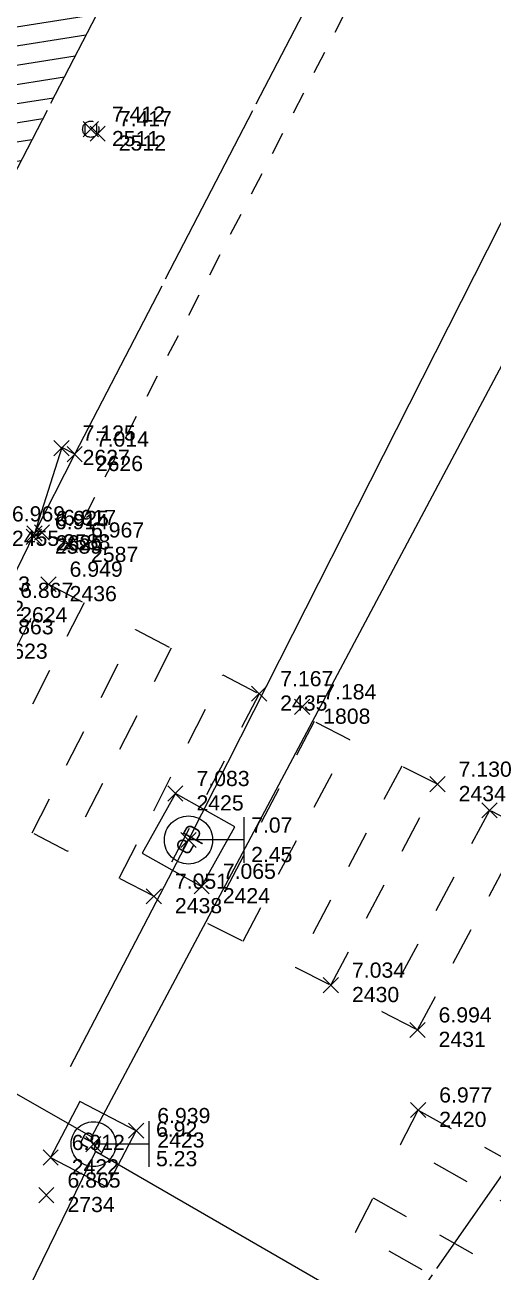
# Model space of a CAD drawing. Header units: metres. Extents: x 1223562 to 1223801, y 7191360 to 7191620.
# Drawn here: x 1223705.43 to 1223711.59, y 7191428.39 to 7191444.83 of the extents above; entities that cross this region are included whole.
import ezdxf
from ezdxf.enums import TextEntityAlignment as Align

# ---------------------------------------------------------------- set-up
doc = ezdxf.new("R2010")
doc.units = ezdxf.units.M
doc.header["$PDMODE"] = 3
doc.header["$PDSIZE"] = 0.1
for name, pattern in [('LL_0822', [2.5, 2.5, 0]), ('LL_0829', [0.6, 0.3, -0.3]), ('ML_0862', [1, 0.5, -0.5]), ('RL_1105', [2.5, 2.5, 0]), ('Socle_Continu', [2.5, 2.5, 0]), ('YL_2901', [2.5, 2.5, 0])]:
    doc.linetypes.add(name, pattern=pattern)
for name, color, linetype, lineweight in [('BATIH_SCS', 201, 'Socle_Continu', 13), ('GAZFL_SCS', 40, 'Socle_Continu', 13), ('MARQU_SCS', 7, 'Socle_Continu', 13), ('SIGTA_SCI', 7, 'Socle_Continu', 13), ('SIGTM_SCI', 1, 'Socle_Continu', 13), ('SIGTO_SCI', 255, 'Socle_Continu', 13), ('VOIRI_SCS', 7, 'Socle_Continu', 13)]:
    doc.layers.add(name, color=color, linetype=linetype, lineweight=lineweight)
for name, color, linetype, lineweight, true_color in [('BATIM_SCS', 7, 'Socle_Continu', 13, 0xdf7fff), ('EAUPL_PSI', 5, 'Socle_Continu', 13, 0x0000ff), ('EAUPL_SCS', 5, 'Socle_Continu', 13, 0x0000ff), ('EAUPL_SCT', 5, 'Socle_Continu', 13, 0x0000ff), ('EAUUS_PSI', 7, 'Socle_Continu', 13, 0x7f3f00), ('EAUUS_SCS', 7, 'Socle_Continu', 13, 0x7f3f00), ('EAUUS_SCT', 7, 'Socle_Continu', 13, 0x7f3f00), ('SIGTS_PSS', 7, 'Socle_Continu', 13, 0x9966cc)]:
    doc.layers.add(name, color=color, linetype=linetype, lineweight=lineweight, true_color=true_color)
doc.styles.add('Reseaux', font='arial.ttf')
doc.styles.get("Standard").update_dxf_attribs({"font": 'arial.ttf'})
doc.linetypes.add('BL_0101', pattern='A,3,-0.2,0.2,-0.381,["ep",Standard,S=0.254,R=0,X=-0.2,Y=-0.1],-0.381,0.2,-0.2', length=4.562)
doc.linetypes.add('CL_0181', pattern='A,3,-0.15,0.4,-0.381,["eu",Standard,S=0.254,R=0,X=-0.2,Y=-0.1],-0.381,0.4,-0.15', length=4.862)

# ---------------------------------------------------------------- blocks, each defined once
blk = doc.blocks.new('YP_1521')
at = {"layer": 'SIGTO_SCI', "color": 7, "linetype": 'Socle_Continu'}
blk.add_point((0, 0), dxfattribs=at)
at = {"layer": 'SIGTA_SCI', "linetype": 'Socle_Continu'}
blk.add_attdef('ALT', (0.278, 0.099), '', height=0.2, dxfattribs=at)
at = {"layer": 'SIGTA_SCI', "linetype": 'Socle_Continu', "flags": 9}
blk.add_attdef('CALQUE_ALT', (1.69, -1.18), '', height=0.2, dxfattribs=at)
at = {"layer": 'SIGTM_SCI', "linetype": 'Socle_Continu'}
blk.add_attdef('MAT', (0.278, -0.223), '', height=0.2, dxfattribs=at)
at = {"layer": 'SIGTM_SCI', "linetype": 'Socle_Continu', "flags": 9}
blk.add_attdef('CALQUE_MAT', (1.69, -1.501), '', height=0.2, dxfattribs=at)
at = {"layer": 'SIGTO_SCI', "linetype": 'Socle_Continu', "flags": 9}
for tag, p in [('ID', (1.69, 0.105)), ('NATURE', (1.69, -0.216)), ('FAMILLE', (1.69, -0.538)), ('CALQUE', (1.69, -0.859)), ('PCRS', (1.69, -1.823))]:
    blk.add_attdef(tag, p, '', height=0.2, dxfattribs=at)
blk = doc.blocks.new('CP_0163')
at = {"layer": 'EAUUS_SCS', "linetype": 'Socle_Continu'}
blk.add_lwpolyline([(0, 0), (1, 0), (1, 1), (0, 1)], close=True, dxfattribs=at)
at = {"layer": 'EAUUS_SCS', "linetype": 'Socle_Continu', "const_width": 0.0235, "flags": 128}
for points in [[(0.45, 0.412), (0.362, 0.412, -0.405328), (0.31, 0.465), (0.31, 0.553, -0.999132), (0.45, 0.553), (0.45, 0.518), (0.327, 0.518)], [(0.538, 0.624), (0.538, 0.474, 0.410802), (0.6, 0.412), (0.679, 0.412), (0.679, 0.624)]]:
    blk.add_lwpolyline(points, format="xyb", dxfattribs=at)
at = {"layer": 'EAUUS_SCS', "linetype": 'Socle_Continu'}
blk.add_circle((0.5, 0.5), 0.353, dxfattribs=at)
at = {"layer": 'EAUUS_SCS', "linetype": 'Socle_Continu', "flags": 9}
for tag, p in [('ID', (1.381, 1.06)), ('NATURE', (1.381, 0.739)), ('FAMILLE', (1.381, 0.417)), ('CALQUE', (1.381, 0.096)), ('PCRS', (1.381, -0.225)), ('TYPE', (1.381, -0.546))]:
    blk.add_attdef(tag, p, '', height=0.2, dxfattribs=at)
blk = doc.blocks.new('JP_0701')
at = {"layer": 'GAZFL_SCS', "linetype": 'Socle_Continu'}
for p, q in [((0.353, 0.353), (-0.353, -0.353)), ((-0.353, -0.353), (-0.353, 0.353)), ((-0.353, 0.353), (0.353, -0.353)), ((0.353, 0.353), (0.353, -0.353))]:
    blk.add_line(p, q, dxfattribs=at)
blk.add_circle((0, 0), 0.5, dxfattribs=at)
at = {"layer": 'GAZFL_SCS', "linetype": 'Socle_Continu', "flags": 9}
for tag, p in [('ID', (1.116, 0.579)), ('NATURE', (1.116, 0.258)), ('FAMILLE', (1.116, -0.063)), ('CALQUE', (1.116, -0.385)), ('PCRS', (1.116, -0.706))]:
    blk.add_attdef(tag, p, '', height=0.2, dxfattribs=at)
blk = doc.blocks.new('LP_0842')
at = {"layer": 'VOIRI_SCS', "linetype": 'Socle_Continu', "flags": 128}
blk.add_lwpolyline([(1, 0), (1, 0.5), (0, 0)], dxfattribs=at)
at = {"layer": 'VOIRI_SCS', "linetype": 'Socle_Continu', "flags": 9}
for tag, p in [('ID', (1.488, 0.614)), ('NATURE', (1.488, 0.292)), ('FAMILLE', (1.488, -0.029)), ('CALQUE', (1.488, -0.35)), ('PCRS', (1.488, -0.672))]:
    blk.add_attdef(tag, p, '', height=0.2, dxfattribs=at)
blk = doc.blocks.new('BP_0084')
at = {"layer": 'EAUPL_SCS', "linetype": 'Socle_Continu'}
blk.add_lwpolyline([(0, 0), (1, 0), (1, 1), (0, 1)], close=True, dxfattribs=at)
at = {"layer": 'EAUPL_SCS', "linetype": 'Socle_Continu', "const_width": 0.0235, "flags": 128}
for points in [[(0.464, 0.398), (0.376, 0.398, -0.424), (0.323, 0.451), (0.323, 0.54, -0.997785), (0.464, 0.54), (0.464, 0.504), (0.341, 0.504)], [(0.552, 0.292), (0.552, 0.61), (0.631, 0.61, -0.410802), (0.693, 0.548), (0.693, 0.457, -0.396178), (0.631, 0.398), (0.57, 0.398)]]:
    blk.add_lwpolyline(points, format="xyb", dxfattribs=at)
at = {"layer": 'EAUPL_SCS', "linetype": 'Socle_Continu'}
blk.add_circle((0.5, 0.5), 0.353, dxfattribs=at)
at = {"layer": 'EAUPL_SCS', "linetype": 'Socle_Continu', "flags": 9}
for tag, p in [('ID', (1.321, 1.197)), ('NATURE', (1.321, 0.875)), ('FAMILLE', (1.321, 0.554)), ('CALQUE', (1.321, 0.233)), ('PCRS', (1.321, -0.088)), ('TYPE', (1.321, -0.41))]:
    blk.add_attdef(tag, p, '', height=0.2, dxfattribs=at)
blk = doc.blocks.new('CP_2101')
at = {"layer": 'EAUUS_PSI', "linetype": 'Socle_Continu'}
blk.add_line((0.733, 0), (0, 0), dxfattribs=at)
at = {"layer": 'EAUUS_PSI', "linetype": 'Socle_Continu', "flags": 128}
blk.add_lwpolyline([(0.733, -0.3), (0.733, 0.3)], dxfattribs=at)
at = {"layer": 'EAUUS_PSI', "linetype": 'Socle_Continu'}
blk.add_point((0, 0), dxfattribs=at)
at = {"layer": 'EAUUS_PSI', "linetype": 'Socle_Continu', "style": 'Reseaux', "flags": 9}
for tag, p in [('ID', (2.525, 0.541)), ('NATURE', (2.525, 0.22))]:
    blk.add_attdef(tag, p, '', height=0.2, dxfattribs=at)
at = {"layer": 'EAUUS_PSI', "linetype": 'Socle_Continu'}
for tag, p in [('TAMPON', (0.824, 0.196)), ('RADIER', (0.824, -0.192))]:
    blk.add_attdef(tag, text='', height=0.2, dxfattribs=at).set_placement(p, align=Align.MIDDLE_LEFT)
at = {"layer": 'EAUUS_PSI', "linetype": 'Socle_Continu', "flags": 9}
for tag, p in [('FAMILLE', (2.525, -0.101)), ('CALQUE', (2.525, -0.423)), ('PCRS', (2.525, -0.744))]:
    blk.add_attdef(tag, p, '', height=0.2, dxfattribs=at)
blk = doc.blocks.new('BP_2051')
at = {"layer": 'EAUPL_PSI', "linetype": 'Socle_Continu'}
blk.add_line((0.733, 0), (0, 0), dxfattribs=at)
at = {"layer": 'EAUPL_PSI', "linetype": 'Socle_Continu', "flags": 128}
blk.add_lwpolyline([(0.733, -0.3), (0.733, 0.3)], dxfattribs=at)
at = {"layer": 'EAUPL_PSI', "linetype": 'Socle_Continu'}
blk.add_point((0, 0), dxfattribs=at)
for tag, p in [('TAMPON', (0.824, 0.196)), ('RADIER', (0.824, -0.192))]:
    blk.add_attdef(tag, text='', height=0.2, dxfattribs=at).set_placement(p, align=Align.MIDDLE_LEFT)
at = {"layer": 'EAUPL_PSI', "linetype": 'Socle_Continu', "style": 'Reseaux', "flags": 9}
for tag, p in [('ID', (2.428, 0.07)), ('NATURE', (2.428, -0.251))]:
    blk.add_attdef(tag, p, '', height=0.2, dxfattribs=at)
at = {"layer": 'EAUPL_PSI', "linetype": 'Socle_Continu', "flags": 9}
for tag, p in [('FAMILLE', (2.428, -0.573)), ('CALQUE', (2.428, -0.894)), ('PCRS', (2.428, -1.215))]:
    blk.add_attdef(tag, p, '', height=0.2, dxfattribs=at)

msp = doc.modelspace()

# ---------------------------------------------------------------- hatches: boundary and pattern name
at = {"layer": 'BATIH_SCS', "linetype": 'Socle_Continu'}
h = msp.add_hatch(dxfattribs=at)
h.set_pattern_fill('RL_1107', color=256, angle=324, pattern_type=2)
h.set_pattern_definition([(9, (0, 0), (-0.03910861626, 0.246922085149), [])])
h.paths.add_polyline_path([(1223715.221, 7191462.04), (1223715.678, 7191462.949), (1223716.233, 7191464.007), (1223716.476, 7191464.486), (1223717.052, 7191465.57), (1223718.068, 7191467.537), (1223719.743, 7191470.824), (1223720.161, 7191471.617), (1223723.001, 7191477.102), (1223724.116, 7191479.261), (1223724.827, 7191480.674), (1223728.369, 7191487.521), (1223729.933, 7191490.592), (1223729.809, 7191490.655, -0.713689), (1223729.362, 7191490.809, -0.535543), (1223729.708, 7191491.04), (1223729.749, 7191491.137), (1223728.002, 7191492.156), (1223727.26, 7191491.953), (1223701.685, 7191442.431), (1223684.443, 7191452.241), (1223682.954, 7191449.637), (1223686.743, 7191447.471), (1223687.774, 7191446.922), (1223687.773, 7191446.921), (1223688.043, 7191446.77), (1223688.066, 7191446.809), (1223691.323, 7191444.938), (1223691.297, 7191444.895), (1223691.966, 7191444.496), (1223692.478, 7191444.206), (1223694.64, 7191442.973), (1223694.98, 7191442.776), (1223696.019, 7191442.187), (1223697.189, 7191441.536), (1223697.785, 7191441.198), (1223701.033, 7191439.35), (1223701.621, 7191439.015), (1223702.807, 7191438.342, 0.15962), (1223702.897, 7191438.327, 0.245462), (1223703.007, 7191438.409), (1223703.554, 7191439.494), (1223703.921, 7191440.222), (1223708.099, 7191448.324), (1223708.732, 7191449.565), (1223709.615, 7191451.28), (1223710.016, 7191452.078), (1223712.5, 7191456.867), (1223712.931, 7191457.654)])
h.paths.add_polyline_path([(1223712.565, 7191457.343), (1223712.667, 7191457.351), (1223712.613, 7191457.253)], flags=16)
h.paths.add_polyline_path([(1223715.344, 7191462.476), (1223715.296, 7191462.572), (1223715.401, 7191462.59)], flags=16)
h.paths.add_polyline_path([(1223709.764, 7191451.768), (1223709.713, 7191451.668), (1223709.662, 7191451.757)], flags=16)
h.paths.add_polyline_path([(1223716.242, 7191464.304), (1223716.254, 7191464.317), (1223716.238, 7191464.287), (1223716.232, 7191464.253), (1223716.248, 7191464.244), (1223716.257, 7191464.24), (1223716.273, 7191464.251), (1223716.295, 7191464.296), (1223716.319, 7191464.321), (1223716.327, 7191464.317), (1223716.352, 7191464.304), (1223716.337, 7191464.274), (1223716.344, 7191464.309), (1223716.319, 7191464.321), (1223716.295, 7191464.296), (1223716.273, 7191464.251), (1223716.225, 7191464.219)], flags=16)
h.paths.add_polyline_path([(1223708.379, 7191449.061), (1223708.3, 7191448.906), (1223708.262, 7191449.023)], flags=16)
h.paths.add_polyline_path([(1223717.42, 7191466.47), (1223717.407, 7191466.633), (1223717.547, 7191466.716)], flags=16)
h.paths.add_polyline_path([(1223719.138, 7191469.819), (1223719.083, 7191469.902), (1223719.182, 7191469.906)], flags=16)
h.paths.add_polyline_path([(1223719.85, 7191471.211), (1223719.8, 7191471.301), (1223719.902, 7191471.31)], flags=16)
h.paths.add_polyline_path([(1223703.584, 7191439.964), (1223703.562, 7191439.918), (1223703.551, 7191439.867), (1223703.589, 7191439.847), (1223703.613, 7191439.864), (1223703.648, 7191439.932), (1223703.683, 7191439.971), (1223703.721, 7191439.952), (1223703.706, 7191439.874), (1223703.688, 7191439.855), (1223703.711, 7191439.9), (1223703.721, 7191439.952), (1223703.683, 7191439.971), (1223703.648, 7191439.932), (1223703.602, 7191439.841), (1223703.551, 7191439.867), (1223703.567, 7191439.944)], flags=16)
h.paths.add_polyline_path([(1223701.384, 7191439.326), (1223701.342, 7191439.336), (1223701.324, 7191439.306), (1223701.337, 7191439.285), (1223701.392, 7191439.254), (1223701.423, 7191439.222), (1223701.417, 7191439.212), (1223701.405, 7191439.192), (1223701.342, 7191439.208), (1223701.326, 7191439.223), (1223701.363, 7191439.202), (1223701.405, 7191439.192), (1223701.423, 7191439.222), (1223701.392, 7191439.254), (1223701.319, 7191439.295), (1223701.342, 7191439.336), (1223701.406, 7191439.32), (1223701.421, 7191439.305)], flags=16)
h.paths.add_polyline_path([(1223697.582, 7191441.491), (1223697.545, 7191441.512), (1223697.502, 7191441.523), (1223697.484, 7191441.492), (1223697.497, 7191441.471), (1223697.553, 7191441.439), (1223697.584, 7191441.408), (1223697.578, 7191441.397), (1223697.566, 7191441.377), (1223697.501, 7191441.393), (1223697.486, 7191441.409), (1223697.523, 7191441.387), (1223697.566, 7191441.377), (1223697.584, 7191441.408), (1223697.553, 7191441.439), (1223697.478, 7191441.482), (1223697.502, 7191441.523), (1223697.566, 7191441.507)], flags=16)
h.paths.add_polyline_path([(1223695.584, 7191442.631), (1223695.607, 7191442.52), (1223695.477, 7191442.593)], flags=16)
h.paths.add_polyline_path([(1223723.041, 7191477.252), (1223723.441, 7191478.242), (1223724.017, 7191479.141)], flags=16)
h.paths.add_polyline_path([(1223694.522, 7191443.079), (1223692.629, 7191444.158), (1223693.625, 7191443.705)], flags=16)
h.paths.add_polyline_path([(1223687.311, 7191447.364), (1223687.331, 7191447.255), (1223687.21, 7191447.32)], flags=16)
h.paths.add_polyline_path([(1223725.351, 7191481.844), (1223725.308, 7191481.95), (1223725.419, 7191481.977)], flags=16)

# ---------------------------------------------------------------- linework, layer by layer
at = {"layer": 'BATIM_SCS', "linetype": 'RL_1105'}
msp.add_polyline3d([(1223715.221, 7191462.04, 8.852), (1223712.931, 7191457.654, 8.499), (1223712.5, 7191456.867, 8.436), (1223710.016, 7191452.078, 8.236), (1223709.615, 7191451.28, 8.233), (1223708.732, 7191449.565, 7.917), (1223708.099, 7191448.324, 7.861), (1223703.921, 7191440.222, 7.166)], dxfattribs=at)
at = {"layer": 'EAUPL_SCT', "linetype": 'BL_0101'}
for points in [[(1223737.662, 7191493.566, 9.1), (1223707.578, 7191434.086, 2.45)], [(1223707.578, 7191434.086, 2.45), (1223706.019, 7191431.094, 2.45)]]:
    msp.add_polyline3d(points, dxfattribs=at)
at = {"layer": 'EAUUS_SCT', "linetype": 'CL_0181'}
for points in [[(1223722.842, 7191461.326, 7.46), (1223706.3, 7191430.174, 5.23)], [(1223706.3, 7191430.174, 5.23), (1223681.721, 7191444.233, 4.97), (1223680.778, 7191444.776, 4.97)], [(1223737.335, 7191412.048, 6.4), (1223706.352, 7191429.98, 5.23), (1223692.286, 7191401.11, 3.7), (1223675.384, 7191370.562, 2.75)]]:
    msp.add_polyline3d(points, dxfattribs=at)
at = {"layer": 'MARQU_SCS', "linetype": 'ML_0862'}
for points in [[(1223704.375, 7191434.78, 6.922), (1223705.735, 7191437.456, 6.949), (1223706.203, 7191437.212, 6.986), (1223704.843, 7191434.535, 6.944)], [(1223706.882, 7191436.859, 7.039), (1223707.351, 7191436.615, 7.076), (1223705.989, 7191433.935, 6.998), (1223705.521, 7191434.18, 6.976)], [(1223707.121, 7191433.343, 7.051), (1223706.667, 7191433.58, 7.03), (1223708.03, 7191436.261, 7.129), (1223708.507, 7191436.013, 7.167)], [(1223709.703, 7191435.406, 7.161), (1223709.232, 7191435.645, 7.174), (1223707.833, 7191432.985, 7.046), (1223708.296, 7191432.752, 7.042)], [(1223710.856, 7191434.82, 7.13), (1223710.385, 7191435.059, 7.143), (1223708.98, 7191432.408, 7.037), (1223709.452, 7191432.171, 7.034)], [(1223710.592, 7191431.581, 6.994), (1223712.009, 7191434.234, 7.049), (1223711.54, 7191434.476, 7.092), (1223710.123, 7191431.824, 7.01)], [(1223710.6, 7191430.526, 6.977), (1223713.223, 7191429.056, 6.875), (1223712.991, 7191428.601, 6.886), (1223710.367, 7191430.072, 6.972)], [(1223709.775, 7191428.914, 6.96), (1223710.008, 7191429.368, 6.965), (1223712.631, 7191427.897, 6.903), (1223712.399, 7191427.443, 6.913)]]:
    msp.add_polyline3d(points, close=True, dxfattribs=at)
at = {"layer": 'SIGTS_PSS', "linetype": 'YL_2901'}
msp.add_polyline3d([(1223754.624, 7191615.542, 13.233), (1223774.768, 7191564.41, 13.107), (1223759.899, 7191516.921, 12.089), (1223739.481, 7191487.157, 10.877), (1223712.27, 7191430.488, 6.902), (1223666.985, 7191365.329, 3.888), (1223604.313, 7191397.356, 4.87), (1223562.746, 7191366.34, 4.088)], dxfattribs=at)
at = {"layer": 'VOIRI_SCS', "linetype": 'LL_0829'}
msp.add_polyline3d([(1223731.961, 7191489.071, 10.699), (1223732.387, 7191488.836, 10.759), (1223732.006, 7191488.091, 10.688), (1223727.288, 7191479.021, 9.994), (1223726.959, 7191478.419, 9.94), (1223723.448, 7191471.665, 9.454), (1223721.067, 7191467.071, 9.119), (1223718.411, 7191461.873, 8.748), (1223715.073, 7191455.462, 8.259), (1223711.948, 7191449.391, 7.814), (1223710.467, 7191446.597, 7.619), (1223706.017, 7191437.973, 6.967), (1223705.649, 7191438.138, 6.917), (1223705.541, 7191438.082, 6.914)], dxfattribs=at)
at = {"layer": 'VOIRI_SCS', "linetype": 'LL_0822'}
msp.add_polyline3d([(1223705.084, 7191437.177, 6.867), (1223705.552, 7191438.125, 6.925), (1223706.08, 7191439.171, 7.014), (1223709.542, 7191445.858, 7.494), (1223709.921, 7191446.596, 7.561), (1223711.139, 7191448.907, 7.709), (1223711.439, 7191449.515, 7.766)], dxfattribs=at)

# ---------------------------------------------------------------- block references
at = {"layer": 'EAUPL_PSI', "linetype": 'Socle_Continu'}
msp.add_blockref('BP_2051', (1223707.578, 7191434.086, 7.07), dxfattribs=at).add_auto_attribs({'TAMPON': '7.07', 'RADIER': '2.45'})
at = {"layer": 'EAUPL_SCS', "linetype": 'Socle_Continu', "xscale": 0.8985434498875963, "yscale": 0.8985434498875963, "zscale": 0.8985434498875963, "rotation": 60.80603052238799}
msp.add_blockref('BP_0084', (1223707.751, 7191433.474, 7.065), dxfattribs=at)
at = {"layer": 'EAUUS_PSI', "linetype": 'Socle_Continu'}
msp.add_blockref('CP_2101', (1223706.326, 7191430.077, 6.92), dxfattribs=at).add_auto_attribs({'TAMPON': '6.92', 'RADIER': '5.23'})
at = {"layer": 'EAUUS_SCS', "linetype": 'Socle_Continu', "xscale": 0.8351984824065438, "yscale": 0.8351984824065438, "rotation": 332.4303132422575}
msp.add_blockref('CP_0163', (1223705.763, 7191429.9, 6.912), dxfattribs=at)
at = {"layer": 'GAZFL_SCS', "linetype": 'Socle_Continu', "xscale": 0.2147089178027019, "yscale": 0.2147089178027019}
msp.add_blockref('JP_0701', (1223706.292, 7191443.454, 7.412), dxfattribs=at)
at = {"layer": 'SIGTO_SCI', "linetype": 'Socle_Continu'}
for p, values in [((1223706.292, 7191443.454, 7.412), {'ALT': '7.412', 'MAT': '2511'}), ((1223706.382, 7191443.395, 7.417), {'ALT': '7.417', 'MAT': '2512'}), ((1223705.906, 7191439.251, 7.125), {'ALT': '7.125', 'MAT': '2627'}), ((1223706.08, 7191439.171, 7.014), {'ALT': '7.014', 'MAT': '2626'}), ((1223704.976, 7191438.185, 6.969), {'ALT': '6.969', 'MAT': '2455'}), ((1223705.541, 7191438.082, 6.914), {'ALT': '6.914', 'MAT': '2589'}), ((1223705.552, 7191438.125, 6.925), {'ALT': '6.925', 'MAT': '2625'}), ((1223705.649, 7191438.138, 6.917), {'ALT': '6.917', 'MAT': '2588'}), ((1223706.017, 7191437.973, 6.967), {'ALT': '6.967', 'MAT': '2587'}), ((1223705.735, 7191437.456, 6.949), {'ALT': '6.949', 'MAT': '2436'}), ((1223704.514, 7191437.26, 6.893), {'ALT': '6.893', 'MAT': '2452'}), ((1223705.084, 7191437.177, 6.867), {'ALT': '6.867', 'MAT': '2624'}), ((1223704.825, 7191436.697, 6.863), {'ALT': '6.863', 'MAT': '2623'}), ((1223708.507, 7191436.013, 7.167), {'ALT': '7.167', 'MAT': '2435'}), ((1223709.073, 7191435.84, 7.184), {'ALT': '7.184', 'MAT': '1808'}), ((1223710.856, 7191434.82, 7.13), {'ALT': '7.130', 'MAT': '2434'}), ((1223707.405, 7191434.697, 7.083), {'ALT': '7.083', 'MAT': '2425'}), ((1223711.54, 7191434.476, 7.092), {'ALT': '7.092', 'MAT': '2433'}), ((1223707.751, 7191433.474, 7.065), {'ALT': '7.065', 'MAT': '2424'}), ((1223707.121, 7191433.343, 7.051), {'ALT': '7.051', 'MAT': '2438'}), ((1223709.452, 7191432.171, 7.034), {'ALT': '7.034', 'MAT': '2430'}), ((1223710.592, 7191431.581, 6.994), {'ALT': '6.994', 'MAT': '2431'}), ((1223710.6, 7191430.526, 6.977), {'ALT': '6.977', 'MAT': '2420'}), ((1223706.889, 7191430.254, 6.939), {'ALT': '6.939', 'MAT': '2423'}), ((1223705.763, 7191429.9, 6.912), {'ALT': '6.912', 'MAT': '2422'}), ((1223705.707, 7191429.404, 6.865), {'ALT': '6.865', 'MAT': '2734'})]:
    msp.add_blockref('YP_1521', p, dxfattribs=at).add_auto_attribs(values)
at = {"layer": 'VOIRI_SCS', "linetype": 'Socle_Continu', "xscale": 1.1717, "yscale": 0.3826125864164337, "zscale": 2.000000001888425, "rotation": 63.22748262830682}
msp.add_blockref('LP_0842', (1223705.552, 7191438.125, 6.925), dxfattribs=at)

doc.saveas('drawing.dxf')
